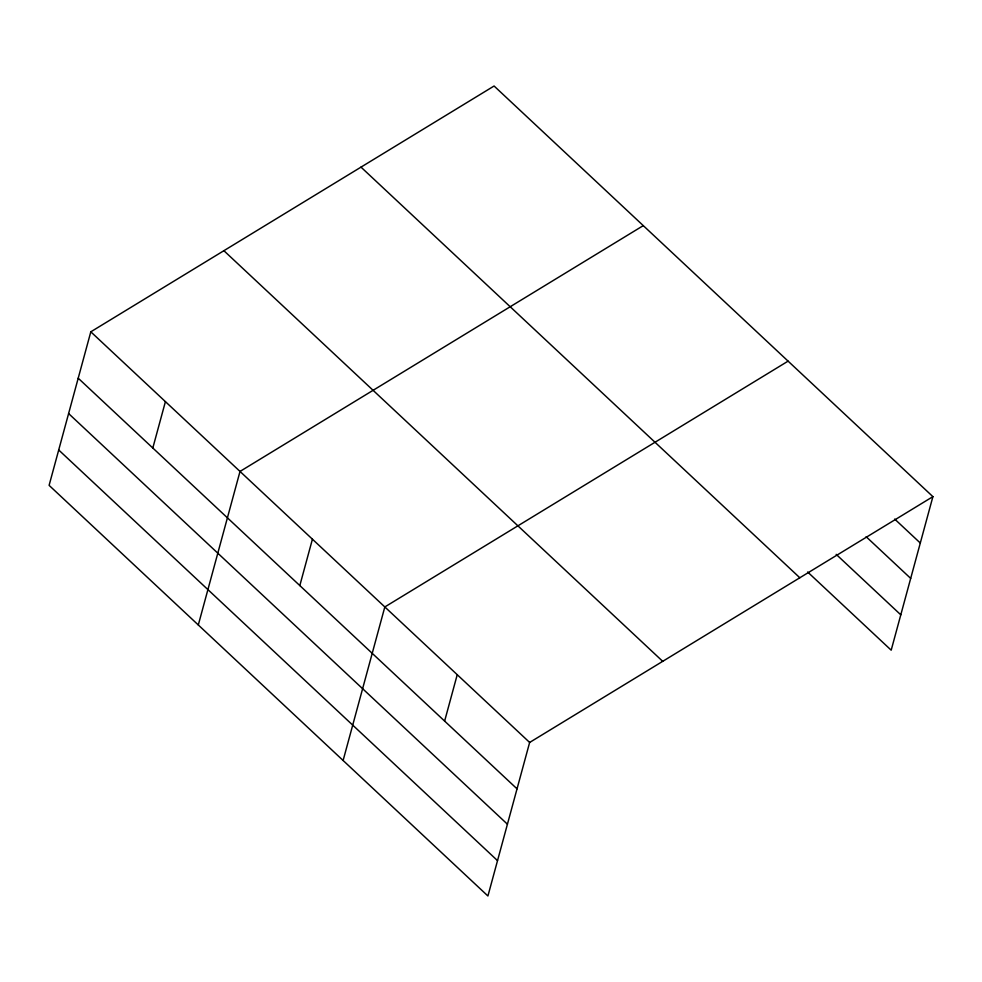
<?xml version="1.0" encoding="UTF-8"?>
<svg xmlns="http://www.w3.org/2000/svg" width="982" height="982" viewBox="0 0 982 982"><rect width="100%" height="100%" fill="white"/><g stroke="black" fill="none" stroke-linecap="round" stroke-linejoin="round"><path stroke-width="1.47" d="M90.81 331.818L49.1 485.353L487.919 895.989L529.642 742.453L932.9 496.647L494.081 86.011L90.81 331.818L529.642 742.453M152.811 448.013L165.418 401.626M198.303 624.969L240.013 471.434L643.271 225.627M299.817 585.579L312.423 539.192M343.111 760.485L384.821 606.95L788.092 361.143M444.625 721.095L457.231 674.708M932.9 496.647L891.19 650.182L807.646 572.003M894.676 519.061L920.294 543.034M866.136 536.7L910.695 578.398M836.185 554.364L900.789 614.83M360.995 167.124L799.827 577.772M223.896 250.705L662.715 661.34M78.216 378.205L517.035 788.841M68.605 413.557L507.424 824.205M58.711 449.989L497.53 860.637"/></g></svg>
